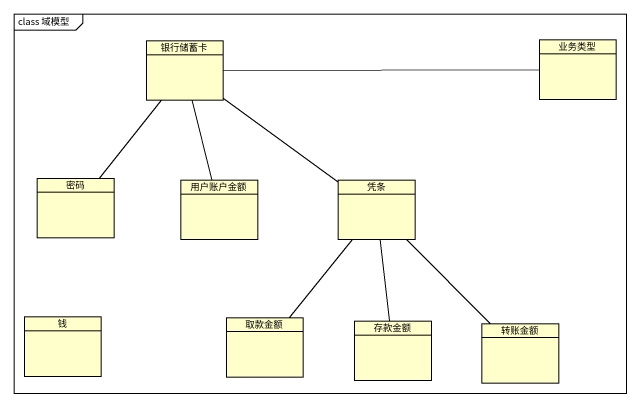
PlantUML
@startuml
mainframe class 域模型
hide circle
hide empty members
class 银行储蓄卡
class 业务类型
class 密码
class 用户账户金额
class 凭条
class 钱
class 取款金额
class 存款金额
class 转账金额
银行储蓄卡 -right- 业务类型
银行储蓄卡 -- 密码
银行储蓄卡 -- 用户账户金额
银行储蓄卡 -- 凭条
凭条 -- 取款金额
凭条 -- 存款金额
凭条 -- 转账金额
@enduml
